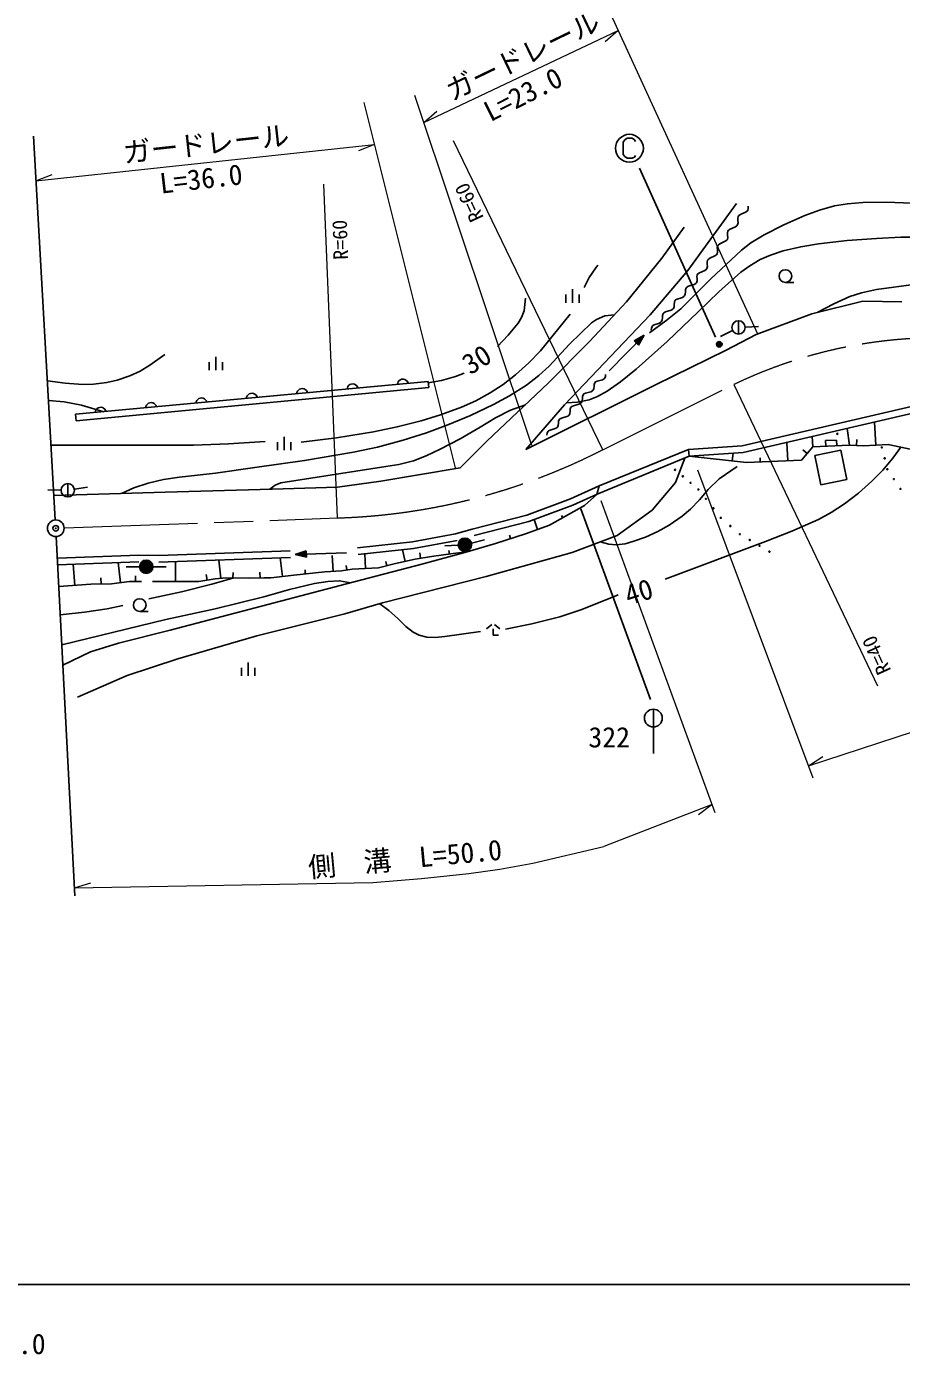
# Model space of a CAD drawing. Units: millimetres, scale not verified. Extents: x 40000 to 680000, y 20000 to 380000.
# Drawn here: x 369244 to 447890, y 198715 to 318054 of the extents above; entities that cross this region are included whole.
import ezdxf
from ezdxf.enums import TextEntityAlignment as Align

# ---------------------------------------------------------------- set-up
doc = ezdxf.new("R2010")
doc.units = ezdxf.units.MM
doc.header["$LTSCALE"] = 1000
doc.header["$PDMODE"] = 32
doc.header["$PDSIZE"] = 500
doc.linetypes.add('CHAIN', pattern=[18.5, 12, -1.5, 3.5, -1.5])
for name, color, linetype, lineweight in [('M-BGD', 7, 'Continuous', 25), ('M-BGD-EXST', 7, 'Continuous', 25), ('M-BMK', 2, 'CHAIN', 13), ('M-BMK-OTRS', 5, 'Continuous', 25), ('M-BMK-SRVR', 3, 'Continuous', 25), ('M-STR-HTXT', 7, 'Continuous', 13), ('M-STR-STRC', 7, 'Continuous', 25), ('M-TTL-BAND', 7, 'Continuous', 25)]:
    doc.layers.add(name, color=color, linetype=linetype, lineweight=lineweight)
doc.layers.add('M-OTRS', color=6, linetype='Continuous')
doc.styles.add('ＭＳ ゴシック', font='')
doc.styles.get('ＭＳ ゴシック').set_extended_font_data('MS Gothic')

msp = doc.modelspace()

# ---------------------------------------------------------------- linework, layer by layer
at = {"layer": 'M-BGD'}
for p, q in [((433052, 302160), (428684, 296123)), ((433212, 300983), (433173, 300815)), ((433173, 300815), (433186, 300611)), ((433267, 301062), (433212, 300983)), ((433411, 301156), (433267, 301062)), ((433878, 301376), (433411, 301156)), ((434022, 301470), (433878, 301376)), ((434078, 301549), (434022, 301470)), ((434117, 301717), (434078, 301549)), ((434104, 301921), (434117, 301717)), ((426350, 297231), (428353, 300018)), ((432294, 299673), (432254, 299505)), ((432349, 299751), (432294, 299673)), ((432493, 299846), (432349, 299751)), ((432960, 300066), (432493, 299846)), ((433104, 300160), (432960, 300066)), ((433159, 300239), (433104, 300160)), ((433199, 300406), (433159, 300239)), ((433186, 300611), (433199, 300406)), ((431375, 298363), (431336, 298195)), ((431430, 298441), (431375, 298363)), ((431575, 298536), (431430, 298441)), ((432042, 298756), (431575, 298536)), ((432186, 298850), (432042, 298756)), ((432241, 298928), (432186, 298850)), ((432280, 299096), (432241, 298928)), ((432254, 299505), (432267, 299301)), ((432267, 299301), (432280, 299096)), ((423184, 293325), (426350, 297231)), ((430656, 297225), (430512, 297131)), ((431123, 297445), (430656, 297225)), ((431267, 297540), (431123, 297445)), ((431322, 297618), (431267, 297540)), ((431362, 297786), (431322, 297618)), ((431336, 298195), (431349, 297990)), ((431349, 297990), (431362, 297786)), ((428684, 296123), (425298, 292148)), ((430205, 296135), (429738, 295915)), ((430349, 296229), (430205, 296135)), ((430404, 296308), (430349, 296229)), ((430444, 296476), (430404, 296308)), ((430457, 297052), (430418, 296885)), ((430418, 296885), (430431, 296680)), ((430431, 296680), (430444, 296476)), ((430512, 297131), (430457, 297052)), ((429244, 294878), (428755, 294714)), ((429398, 294954), (429244, 294878)), ((429462, 295026), (429398, 294954)), ((429521, 295188), (429462, 295026)), ((429539, 295742), (429499, 295575)), ((429499, 295575), (429512, 295370)), ((429532, 295392), (429521, 295188)), ((429594, 295821), (429539, 295742)), ((429738, 295915), (429594, 295821)), ((437463, 295059), (438213, 295059)), ((417718, 293960), (417718, 293240)), ((418318, 294440), (418318, 293240)), ((418918, 293960), (418918, 293240)), ((428196, 293717), (427737, 293563)), ((428341, 293788), (428196, 293717)), ((428401, 293856), (428341, 293788)), ((428456, 294007), (428401, 293856)), ((428466, 294199), (428456, 294007)), ((428477, 294404), (428466, 294199)), ((428536, 294566), (428477, 294404)), ((428600, 294637), (428536, 294566)), ((428755, 294714), (428600, 294637)), ((419847, 289752), (423184, 293325)), ((426689, 292402), (426535, 292325)), ((427179, 292566), (426689, 292402)), ((427333, 292642), (427179, 292566)), ((427397, 292714), (427333, 292642)), ((427456, 292876), (427397, 292714)), ((427467, 293081), (427456, 292876)), ((427477, 293272), (427467, 293081)), ((427533, 293424), (427477, 293272)), ((427593, 293491), (427533, 293424)), ((427737, 293563), (427593, 293491)), ((439826, 292246), (444432, 293385)), ((444432, 293385), (447929, 293323)), ((425298, 292148), (417592, 284049)), ((425672, 291251), (425527, 291179)), ((426131, 291405), (425672, 291251)), ((426275, 291477), (426131, 291405)), ((426335, 291544), (426275, 291477)), ((426391, 291696), (426335, 291544)), ((426401, 291887), (426391, 291696)), ((426412, 292092), (426401, 291887)), ((426471, 292254), (426412, 292092)), ((426535, 292325), (426471, 292254)), ((433242, 291616), (433242, 290416)), ((434818, 290389), (439826, 292246)), ((424757, 290316), (421616, 287126)), ((423856, 289800), (424757, 290316)), ((423941, 289773), (424561, 290117)), ((424026, 289745), (424448, 290003)), ((424448, 290003), (424197, 289577)), ((424561, 290117), (424226, 289492)), ((424757, 290316), (424255, 289407)), ((425412, 290961), (425402, 290769)), ((425467, 291112), (425412, 290961)), ((425527, 291179), (425467, 291112)), ((432706, 290747), (431632, 290211)), ((432120, 288957), (434818, 290389)), ((433841, 291047), (435040, 291110)), ((416134, 285993), (419847, 289752)), ((424255, 289407), (423856, 289800)), ((424226, 289492), (423941, 289773)), ((424197, 289577), (424026, 289745)), ((424111, 289717), (424280, 289832)), ((424168, 289661), (424111, 289717)), ((424280, 289832), (424168, 289661)), ((425788, 285865), (432120, 288957)), ((385662, 287901), (385662, 287181)), ((386262, 288381), (386262, 287181)), ((386862, 287901), (386862, 287181)), ((421217, 286445), (421154, 286380)), ((421278, 286595), (421217, 286445)), ((421296, 286786), (421278, 286595)), ((373641, 283206), (405347, 286151)), ((405396, 285611), (373690, 282617)), ((393605, 285281), (393554, 285176)), ((393695, 285390), (393605, 285281)), ((393789, 285459), (393695, 285390)), ((393905, 285510), (393789, 285459)), ((394064, 285525), (393905, 285510)), ((394187, 285496), (394064, 285525)), ((394293, 285445), (394187, 285496)), ((394401, 285355), (394293, 285445)), ((394470, 285261), (394401, 285355)), ((394521, 285145), (394470, 285261)), ((398084, 285597), (398055, 285473)), ((398134, 285702), (398084, 285597)), ((398225, 285811), (398134, 285702)), ((398319, 285880), (398225, 285811)), ((398434, 285930), (398319, 285880)), ((398594, 285945), (398434, 285930)), ((398717, 285917), (398594, 285945)), ((398822, 285866), (398717, 285917)), ((398931, 285776), (398822, 285866)), ((399000, 285682), (398931, 285776)), ((399051, 285566), (399000, 285682)), ((402613, 286017), (402585, 285894)), ((402664, 286122), (402613, 286017)), ((402754, 286231), (402664, 286122)), ((402848, 286300), (402754, 286231)), ((402964, 286351), (402848, 286300)), ((403123, 286366), (402964, 286351)), ((403246, 286337), (403123, 286366)), ((403352, 286287), (403246, 286337)), ((403460, 286196), (403352, 286287)), ((403529, 286102), (403460, 286196)), ((403580, 285987), (403529, 286102)), ((405347, 286151), (405396, 285611)), ((410606, 280779), (416134, 285993)), ((414112, 280054), (425788, 285865)), ((419965, 285236), (419500, 285100)), ((420112, 285302), (419965, 285236)), ((420175, 285366), (420112, 285302)), ((420236, 285516), (420175, 285366)), ((420254, 285707), (420236, 285516)), ((420272, 285898), (420254, 285707)), ((420333, 286048), (420272, 285898)), ((420395, 286113), (420333, 286048)), ((420543, 286179), (420395, 286113)), ((421007, 286314), (420543, 286179)), ((421154, 286380), (421007, 286314)), ((380107, 284128), (380016, 284019)), ((380201, 284197), (380107, 284128)), ((380316, 284248), (380201, 284197)), ((380476, 284262), (380316, 284248)), ((380599, 284234), (380476, 284262)), ((380704, 284183), (380599, 284234)), ((380813, 284093), (380704, 284183)), ((380882, 283999), (380813, 284093)), ((384495, 284334), (384467, 284211)), ((384546, 284440), (384495, 284334)), ((384636, 284548), (384546, 284440)), ((384730, 284617), (384636, 284548)), ((384846, 284668), (384730, 284617)), ((385005, 284683), (384846, 284668)), ((385128, 284654), (385005, 284683)), ((385234, 284604), (385128, 284654)), ((385342, 284514), (385234, 284604)), ((385411, 284420), (385342, 284514)), ((385462, 284304), (385411, 284420)), ((389025, 284755), (388996, 284632)), ((389075, 284860), (389025, 284755)), ((389166, 284969), (389075, 284860)), ((389260, 285038), (389166, 284969)), ((389375, 285089), (389260, 285038)), ((389535, 285104), (389375, 285089)), ((389658, 285075), (389535, 285104)), ((389763, 285025), (389658, 285075)), ((389872, 284934), (389763, 285025)), ((389941, 284840), (389872, 284934)), ((389992, 284724), (389941, 284840)), ((393554, 285176), (393526, 285053)), ((417592, 284049), (414112, 280054)), ((418903, 284125), (418408, 283981)), ((419060, 284196), (418903, 284125)), ((419127, 284265), (419060, 284196)), ((419192, 284425), (419127, 284265)), ((419211, 284629), (419192, 284425)), ((419229, 284820), (419211, 284629)), ((419290, 284969), (419229, 284820)), ((419353, 285034), (419290, 284969)), ((419500, 285100), (419353, 285034)), ((433576, 280361), (453841, 285074)), ((433664, 279765), (453925, 284477)), ((373641, 283206), (373690, 282617)), ((375436, 283493), (375408, 283370)), ((375487, 283598), (375436, 283493)), ((375577, 283707), (375487, 283598)), ((375671, 283776), (375577, 283707)), ((375787, 283827), (375671, 283776)), ((375946, 283842), (375787, 283827)), ((376070, 283813), (375946, 283842)), ((376175, 283763), (376070, 283813)), ((376283, 283672), (376175, 283763)), ((376352, 283578), (376283, 283672)), ((376403, 283462), (376352, 283578)), ((379966, 283914), (379937, 283791)), ((380016, 284019), (379966, 283914)), ((380933, 283883), (380882, 283999)), ((417346, 282871), (417199, 282805)), ((417811, 283006), (417346, 282871)), ((417958, 283072), (417811, 283006)), ((418021, 283137), (417958, 283072)), ((418082, 283287), (418021, 283137)), ((418100, 283478), (418082, 283287)), ((418119, 283682), (418100, 283478)), ((418184, 283841), (418119, 283682)), ((418251, 283911), (418184, 283841)), ((418408, 283981), (418251, 283911)), ((416094, 281661), (416033, 281512)), ((416156, 281726), (416094, 281661)), ((416304, 281792), (416156, 281726)), ((416768, 281928), (416304, 281792)), ((416916, 281994), (416768, 281928)), ((416978, 282058), (416916, 281994)), ((417039, 282208), (416978, 282058)), ((417057, 282399), (417039, 282208)), ((417075, 282591), (417057, 282399)), ((417136, 282740), (417075, 282591)), ((417199, 282805), (417136, 282740)), ((443234, 280444), (443005, 281938)), ((445589, 280444), (445471, 282511)), ((391797, 280692), (391797, 279972)), ((392397, 281172), (392397, 279972)), ((392997, 280692), (392997, 279972)), ((408231, 278405), (410606, 280779)), ((416033, 281512), (416015, 281321)), ((437666, 279038), (437593, 280679)), ((439872, 281209), (439935, 280287)), ((442060, 280889), (441061, 280841)), ((441061, 280841), (441085, 280342)), ((442084, 280389), (442060, 280889)), ((443862, 280413), (443888, 280936)), ((444490, 280381), (446689, 280507)), ((446689, 280507), (449799, 279847)), ((420533, 276039), (428795, 279451)), ((420719, 276785), (428757, 280050)), ((428757, 280050), (433576, 280361)), ((428757, 280050), (428795, 279451)), ((428795, 279451), (433664, 279765)), ((428795, 279451), (433967, 278873)), ((430088, 279307), (430096, 279376)), ((432674, 279018), (432751, 279706)), ((435200, 278928), (435184, 279283)), ((438899, 279093), (439935, 280287)), ((439417, 279690), (439032, 280024)), ((439935, 280287), (443234, 280444)), ((440099, 279517), (442455, 279988)), ((440629, 276866), (440099, 279517)), ((442455, 279988), (442985, 277338)), ((443234, 280444), (444490, 280381)), ((401090, 277200), (408231, 278405)), ((427593, 277090), (428427, 279250)), ((433967, 278873), (438899, 279093)), ((372951, 276976), (372951, 275776)), ((397202, 276650), (401090, 277200)), ((425482, 274587), (427593, 277090)), ((442985, 277338), (440629, 276866)), ((372351, 276387), (371151, 276410)), ((371703, 275908), (381719, 276223)), ((373543, 276472), (374727, 276665)), ((381719, 276223), (391331, 276475)), ((391331, 276475), (397202, 276650)), ((418135, 275598), (420719, 276785)), ((418365, 275043), (420533, 276039)), ((419412, 275020), (420522, 275995)), ((420522, 275995), (420719, 276785)), ((414211, 274144), (418135, 275598)), ((414390, 273570), (418365, 275043)), ((416267, 273251), (419412, 275020)), ((422340, 272323), (425482, 274587)), ((409312, 272898), (414211, 274144)), ((409470, 272319), (414390, 273570)), ((415187, 272859), (414865, 273746)), ((417445, 273914), (417335, 274110)), ((403934, 271735), (407809, 272462)), ((407809, 272462), (409312, 272898)), ((411408, 271583), (414108, 272466)), ((412758, 272024), (412655, 272338)), ((414108, 272466), (416267, 273251)), ((418291, 270789), (422340, 272323)), ((381144, 270512), (392946, 270943)), ((393395, 270609), (394385, 270922)), ((394385, 270922), (394404, 270363)), ((399000, 271198), (403934, 271735)), ((399065, 270602), (404022, 271141)), ((403286, 269988), (403053, 271036)), ((404022, 271141), (407948, 271878)), ((408051, 271456), (406852, 271395)), ((407249, 270638), (407207, 270963)), ((408856, 270846), (411408, 271583)), ((409232, 271632), (410396, 271923)), ((372018, 270273), (379338, 270551)), ((372041, 269674), (379343, 269951)), ((373578, 267827), (373446, 269727)), ((377690, 268074), (377471, 269880)), ((379338, 270551), (381144, 270512)), ((381149, 269911), (392968, 270343)), ((382647, 268172), (382647, 269966)), ((386696, 268467), (386532, 270108)), ((392243, 268638), (392044, 270310)), ((393395, 270609), (398012, 270766)), ((394404, 270363), (393395, 270609)), ((393675, 270618), (394347, 270841)), ((394361, 270441), (393675, 270618)), ((393834, 270623), (394310, 270760)), ((394318, 270520), (393834, 270623)), ((394074, 270632), (394273, 270678)), ((394276, 270598), (394074, 270632)), ((394273, 270678), (394276, 270598)), ((394310, 270760), (394318, 270520)), ((394347, 270841), (394361, 270441)), ((396807, 269105), (396713, 270523)), ((398016, 267982), (404773, 269750)), ((399703, 269350), (399648, 270665)), ((400881, 269399), (402402, 269792)), ((401642, 269596), (401545, 269971)), ((402402, 269792), (404169, 270185)), ((404169, 270185), (405642, 270430)), ((404642, 270263), (404585, 270758)), ((404773, 269750), (408856, 270846)), ((405642, 270430), (407580, 270699)), ((407580, 270699), (408856, 270846)), ((410561, 268642), (418291, 270789)), ((379404, 269501), (378204, 269501)), ((379040, 268172), (379040, 268702)), ((380604, 269501), (381804, 269501)), ((385469, 268295), (385381, 268824)), ((386206, 268418), (387187, 268516)), ((387187, 268516), (389249, 268467)), ((387801, 268491), (387821, 268991)), ((389249, 268467), (390574, 268516)), ((390230, 268491), (390217, 269016)), ((390574, 268516), (391212, 268516)), ((391212, 268516), (393273, 268761)), ((393273, 268761), (396071, 269056)), ((394304, 268870), (394304, 269234)), ((396071, 269056), (397543, 269154)), ((397543, 269154), (398525, 269301)), ((398034, 269227), (397974, 269627)), ((398525, 269301), (400881, 269399)), ((401235, 266249), (410561, 268642)), ((372142, 267727), (375015, 267927)), ((375015, 267927), (376880, 267976)), ((375948, 267951), (375933, 268512)), ((376880, 267976), (378500, 268172)), ((378500, 268172), (379580, 268172)), ((380561, 268172), (382524, 268172)), ((382163, 263810), (398016, 267982)), ((382524, 268172), (384733, 268172)), ((384733, 268172), (386206, 268418)), ((397861, 265267), (401235, 266249)), ((379415, 265495), (380165, 265495)), ((389947, 263304), (397861, 265267)), ((377500, 262632), (382163, 263810)), ((411082, 264310), (410602, 263926)), ((411202, 263926), (411202, 263350)), ((411322, 264310), (411802, 263926)), ((374997, 261847), (377500, 262632)), ((382830, 261218), (389947, 263304)), ((411202, 263350), (411682, 263350)), ((372507, 260667), (374997, 261847)), ((378290, 259746), (382830, 261218)), ((388562, 260420), (388562, 259700)), ((389162, 260900), (389162, 259700)), ((389762, 260420), (389762, 259700)), ((373811, 257782), (378290, 259746))]:
    msp.add_line(p, q, dxfattribs=at)
for points in [[(425255, 290538), (426716, 291594), (428063, 292697), (430752, 295382), (433503, 297971), (434351, 298603), (435538, 299333), (437332, 300234), (439213, 301063), (440526, 301557), (441868, 301936), (443026, 302131), (444423, 302243), (446473, 302262), (448879, 302169)], [(417763, 284229), (418768, 284302), (419831, 284511), (420570, 284803), (421450, 285296), (422642, 286136), (424043, 287270), (426818, 289753), (429626, 292404), (431489, 294214), (433450, 295973), (434255, 296565), (435194, 297111), (436108, 297512), (437254, 297889), (438831, 298259), (440428, 298525), (443008, 298816), (445649, 299011), (447845, 299116), (449953, 299115)], [(419372, 294606), (419827, 295498), (420408, 296369), (420599, 296618)], [(440384, 292384), (441804, 293139), (443260, 293789), (444292, 294125), (445653, 294438), (449207, 294908), (452992, 295299), (455310, 295477), (457909, 295570), (467608, 295754), (471445, 295812), (475445, 295768), (485086, 295626), (488686, 295680), (492168, 295833), (495559, 296062), (499158, 296195), (503552, 296031)], [(411585, 289303), (412549, 290309), (413430, 291385), (413746, 291902), (413978, 292493), (414101, 293658)], [(377789, 276100), (378885, 276589), (380182, 277031), (381551, 277340), (382995, 277557), (386215, 277915), (389779, 278421), (394233, 279055), (398626, 279794), (400787, 280267), (403108, 280882), (405207, 281543), (407109, 282247), (409138, 283099), (411215, 284088), (412661, 284871), (414188, 285832), (415300, 286681), (416232, 287525), (418061, 289500), (420015, 291414), (420492, 291725), (421226, 292045), (422088, 292152)], [(393917, 280710), (397094, 281107), (400420, 281630), (402574, 282077), (404707, 282623), (406468, 283158), (408347, 283848), (409624, 284423), (410912, 285127), (412085, 285894), (413202, 286756), (414391, 287830), (415433, 288913), (418096, 292200)], [(371116, 286216), (372705, 285995), (374299, 285882), (375257, 285908), (376452, 286056), (377402, 286273), (378541, 286663), (379447, 287089), (380340, 287625), (381672, 288580)], [(405357, 286048), (406541, 286259), (407792, 286607), (408579, 286910)], [(371216, 284456), (372613, 284313), (374171, 284043), (376183, 283442)], [(391119, 276469), (391598, 276837), (392113, 277058), (401537, 278511), (402723, 278705), (404041, 279040), (405163, 279463), (406436, 280060), (408221, 280991), (410026, 282056), (411393, 282888), (412751, 283582), (414085, 284061)], [(371445, 280429), (381056, 280427), (384257, 280437), (387389, 280549), (390703, 280776)], [(426648, 268399), (435673, 271765), (438044, 272700), (440421, 273759), (441586, 274391), (442757, 275156), (444027, 276134), (445218, 277192), (446202, 278190), (447112, 279278), (447840, 280263)], [(420808, 271742), (421589, 271544), (422257, 271479), (423050, 271576), (423756, 271766), (424896, 272174), (425985, 272674), (427006, 273254), (428167, 274048), (428932, 274689), (429734, 275526), (430520, 276437), (431502, 277397), (433117, 278519)], [(372413, 262478), (381768, 264765), (386201, 265730), (390582, 266796), (392887, 267459), (395129, 267995), (396313, 268185), (397381, 268248), (398352, 268070)], [(380226, 266615), (383159, 267250), (385899, 267949), (387775, 268492)], [(400990, 266178), (401801, 265588), (402622, 264847), (403334, 264144), (404011, 263628), (404547, 263351), (405227, 263170), (406020, 263146), (406831, 263239), (410045, 263691)], [(412303, 263887), (414658, 264374), (417176, 265011), (419062, 265636), (421114, 266434), (422427, 266975)], [(372273, 265194), (374463, 265418), (376497, 265735), (377909, 266026)]]:
    msp.add_lwpolyline(points, dxfattribs=at)
for centre, radius in [((437463, 295629), 570), ((433242, 291016), 600), ((442124, 281453), 50), ((446132, 280233), 50), ((446378, 279251), 50), ((427530, 278221), 50), ((446623, 278270), 50), ((372951, 276376), 600), ((428234, 277632), 50), ((428937, 277043), 50), ((447212, 277386), 50), ((429641, 276454), 50), ((447801, 276503), 50), ((430312, 275603), 50), ((430983, 274752), 50), ((431653, 273902), 50), ((432512, 273165), 50), ((433371, 272429), 50), ((408650, 271487), 600), ((408650, 271487), 528), ((408650, 271487), 456), ((408650, 271487), 384), ((408650, 271487), 312), ((408650, 271487), 240), ((408650, 271487), 168), ((408650, 271487), 96), ((408650, 271487), 24), ((434255, 271906), 50), ((435138, 271382), 50), ((436022, 270859), 50), ((380004, 269501), 600), ((380004, 269501), 528), ((380004, 269501), 456), ((380004, 269501), 384), ((380004, 269501), 312), ((380004, 269501), 240), ((380004, 269501), 168), ((380004, 269501), 96), ((380004, 269501), 24), ((379415, 266065), 570)]:
    msp.add_circle(centre, radius, dxfattribs=at)
at = {"layer": 'M-BGD-EXST'}
for p, q in [((423239, 308019), (423039, 307869)), ((423689, 308019), (423239, 308019)), ((423889, 307869), (423689, 308019)), ((423039, 307869), (422889, 307669)), ((422889, 307669), (422889, 306569)), ((423989, 307719), (423889, 307869)), ((422889, 306569), (423039, 306369)), ((423039, 306369), (423239, 306219)), ((423239, 306219), (423689, 306219)), ((423689, 306219), (423889, 306319)), ((423889, 306319), (423989, 306469)), ((424337, 305318), (431162, 290133))]:
    msp.add_line(p, q, dxfattribs=at)
for centre, radius in [((423439, 307119), 1250), ((431514, 289497), 250), ((431514, 289497), 150), ((431514, 289497), 50)]:
    msp.add_circle(centre, radius, dxfattribs=at)
at = {"layer": 'M-BMK'}
for p, q in [((421041, 280028), (432832, 285886)), ((372621, 272990), (397200, 273894))]:
    msp.add_line(p, q, dxfattribs=at)
for centre, radius, start, end in [((451300, 247368), 42716, 83.26317, 115.6167), ((395497, 329907), 56040, 271.74142, 297.11754)]:
    msp.add_arc(centre, radius, start, end, dxfattribs=at)
at = {"layer": 'M-BMK-OTRS'}
for p, q in [((371828, 273711), (369863, 308197)), ((371910, 272213), (373579, 239931))]:
    msp.add_line(p, q, dxfattribs=at)
at = {"layer": 'M-BMK-SRVR'}
for radius in [750, 30]:
    msp.add_circle((371871, 272962), radius, dxfattribs=at)
at = {"layer": 'M-OTRS'}
msp.add_point((371871, 272962), dxfattribs=at)
at = {"layer": 'M-STR-HTXT'}
for p, q in [((434996, 290363), (421425, 319892)), ((404952, 309430), (422432, 317702)), ((422432, 317702), (421256, 316681)), ((404131, 311894), (414622, 280420)), ((407843, 278271), (399591, 311219)), ((404952, 309430), (406128, 310452)), ((370091, 304185), (400530, 307468)), ((400530, 307468), (399084, 306889)), ((421041, 280028), (407634, 307789)), ((370091, 304185), (371538, 304763)), ((397200, 273894), (395954, 303894)), ((432832, 285886), (445752, 258793)), ((429556, 278219), (439924, 250524)), ((431150, 247395), (420905, 275432)), ((439520, 251600), (459862, 258287)), ((439520, 251600), (440814, 252468)), ((430881, 248130), (421137, 244355)), ((430881, 248130), (429634, 247197)), ((373541, 240651), (400370, 241121)), ((373541, 240651), (375034, 241097))]:
    msp.add_line(p, q, dxfattribs=at)
msp.add_lwpolyline([(400370, 241121), (404755, 241483), (409015, 241936), (411788, 242329), (414742, 242857), (421137, 244355)], dxfattribs=at)
at = {"layer": 'M-STR-STRC'}
for p, q in [((419068, 274697), (425322, 257579)), ((425589, 256708), (425589, 252708))]:
    msp.add_line(p, q, dxfattribs=at)
msp.add_circle((425589, 255908), 800, dxfattribs=at)
at = {"layer": 'M-TTL-BAND'}
msp.add_line((40000, 205000), (579000, 205000), dxfattribs=at)

# ---------------------------------------------------------------- texts
at = {"layer": 'M-BGD', "style": 'ＭＳ ゴシック'}
for s, rotation, p in [('30', 31.8, (409416, 286241)), ('40', 17.2, (423518, 265483))]:
    msp.add_text(s, height=1833, rotation=rotation, dxfattribs=at).set_placement(p, align=Align.BOTTOM_LEFT)
at = {"layer": 'M-STR-HTXT', "style": 'ＭＳ ゴシック'}
for s, height, rotation, p in [('ガードレール', 1833, 25.8, (407729, 310847)), ('L=23.0', 1833, 26.8, (411191, 308966)), ('ガードレール', 1833, 6.2, (378081, 305249)), ('L=36.0', 1833, 6.6, (381381, 302488)), ('R=60', 1320, 114.9, (410732, 301056)), ('R=60', 1320, 92, (398551, 297135)), ('R=40', 1320, 114.6, (447342, 260361)), ('側\u3000溝\u3000L=50.0', 1833, 5.3, (394697, 241022))]:
    msp.add_text(s, height=height, rotation=rotation, dxfattribs=at).set_placement(p, align=Align.BOTTOM_LEFT)
at = {"layer": 'M-STR-STRC', "style": 'ＭＳ ゴシック'}
msp.add_text('322', height=1833, dxfattribs=at).set_placement((419749, 252720), align=Align.BOTTOM_LEFT)
at = {"layer": 'M-TTL-BAND', "style": 'ＭＳ ゴシック'}
msp.add_text('300.0', height=1833, dxfattribs=at).set_placement((367844, 198195), align=Align.BOTTOM_CENTER)

doc.saveas('drawing.dxf')
